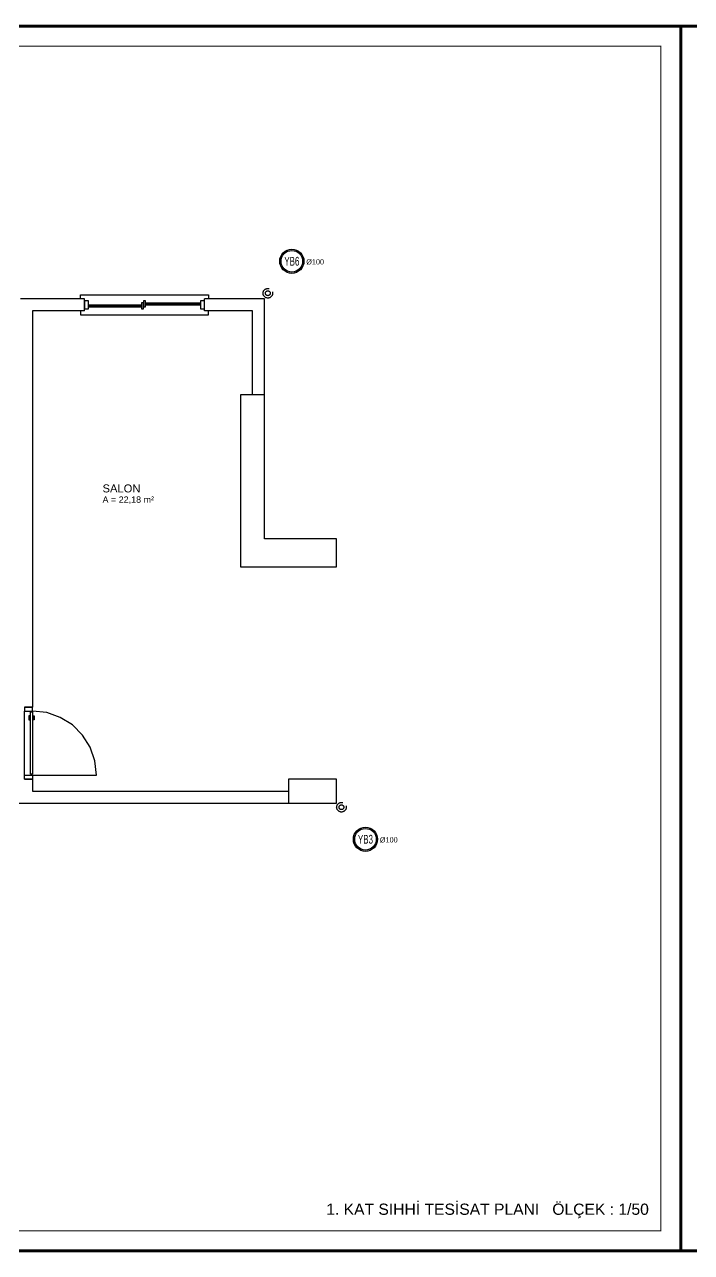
# Model space of a CAD drawing. Header units: centimetres. Extents: x -3952 to 22702, y 13298 to 16732.
# Drawn here: x 9380 to 10213, y 15028 to 16562 of the extents above; entities that cross this region are included whole.
import ezdxf
from ezdxf.enums import TextEntityAlignment as Align

# ---------------------------------------------------------------- set-up
doc = ezdxf.new("R2010")
doc.units = ezdxf.units.CM
doc.linetypes.add('YAGMUR HATTI', pattern=[36, 30, -6])
for name, color, linetype in [('MIMARI', 8, 'Continuous'), ('MIMARI-KOLON', 8, 'Continuous'), ('MIMARI-YAZI', 8, 'Continuous'), ('MTY-PAFTA', 7, 'Continuous'), ('MTY-PISSU-KOLONNO', 211, 'Continuous'), ('MTY-YAGMUR-BORUSU', 3, 'YAGMUR HATTI'), ('MTY-YAGMUR-BORUSU-CAP', 3, 'Continuous'), ('MTY-YAGMURSU-KOLON NO', 7, 'Continuous')]:
    doc.layers.add(name, color=color, linetype=linetype)
doc.layers.add('ROTAS-PAFTA-SINIRI', color=8, linetype='Continuous', plot=False)
doc.styles.add('ANOTATIVO', font='arial.ttf')
doc.styles.add('ROTAS', font='arial.ttf')

# ---------------------------------------------------------------- blocks, each defined once
blk = doc.blocks.new('ROTAS_PAFTA')
blk.add_lwpolyline([(0, 0), (1, 0), (1, 1), (0, 1)], close=True)
blk = doc.blocks.new('MTY-KOLON NO YAGMUR')
at = {"layer": 'MTY-YAGMURSU-KOLON NO', "linetype": 'Continuous', "ltscale": 100}
blk.add_circle((0, 0), 27.5, dxfattribs=at)
at = {"layer": 'MTY-YAGMURSU-KOLON NO', "color": 7, "linetype": 'Continuous', "ltscale": 100}
blk.add_circle((0, 0), 24.5, dxfattribs=at)
at = {"style": 'ANOTATIVO', "width": 0.65}
blk.add_attdef('K', text='', height=20, dxfattribs=at).set_placement((0, 0), align=Align.MIDDLE_CENTER)

msp = doc.modelspace()

# ---------------------------------------------------------------- linework, layer by layer
at = {"layer": 'MIMARI'}
for p, q in [((9454.7, 16219.4), (9374.7, 16219.4)), ((9454.7, 16204.4), (9454.7, 16219.4)), ((9531, 16214.4), (9599.7, 16214.4)), ((9679.7, 16219.4), (9604.7, 16219.4)), ((9604.7, 16204.4), (9604.7, 16219.4)), ((9679.7, 16099.4), (9679.7, 16219.4)), ((9389.7, 16204.4), (9389.7, 15709.4)), ((9454.7, 16204.4), (9389.7, 16204.4)), ((9459.7, 16211.9), (9526, 16211.9)), ((9459.7, 16210.9), (9526, 16210.9)), ((9459.7, 16210.4), (9526, 16210.4)), ((9459.7, 16209.4), (9526, 16209.4)), ((9531, 16213.4), (9599.7, 16213.4)), ((9531, 16212.9), (9599.7, 16212.9)), ((9531, 16211.9), (9599.7, 16211.9)), ((9664.7, 16204.4), (9604.7, 16204.4)), ((9664.7, 16099.4), (9664.7, 16204.4)), ((9379.7, 15709.4), (9389.7, 15709.4)), ((9379.7, 15624.4), (9379.7, 15704.4)), ((9379.7, 15619.4), (9389.7, 15619.4)), ((9389.7, 15624.4), (9469.7, 15624.4)), ((9389.7, 15619.4), (9389.7, 15604.4)), ((9389.7, 15604.4), (9709.7, 15604.4)), ((9134.7, 15589.4), (9709.7, 15589.4))]:
    msp.add_line(p, q, dxfattribs=at)
for points in [[(9449.7, 16219.4), (9449.7, 16224.4), (9609.7, 16224.4), (9609.7, 16219.4)], [(9454.7, 16216.9), (9454.7, 16206.9), (9459.7, 16206.9), (9459.7, 16216.9), (9454.7, 16216.9)], [(9526, 16214.4), (9526, 16206.9), (9528.5, 16206.9), (9528.5, 16214.4), (9526, 16214.4)], [(9528.5, 16216.9), (9528.5, 16209.4), (9531, 16209.4), (9531, 16216.9), (9528.5, 16216.9)], [(9599.7, 16216.9), (9599.7, 16206.9), (9604.7, 16206.9), (9604.7, 16216.9), (9599.7, 16216.9)], [(9449.7, 16204.4), (9449.7, 16199.4), (9609.7, 16199.4), (9609.7, 16204.4)], [(9389.7, 15709.4), (9379.7, 15709.4), (9379.7, 15704.4), (9389.7, 15704.4), (9389.7, 15709.4)], [(9385.2, 15693.2), (9386.2, 15693.2), (9386.2, 15698.2), (9385.2, 15698.2), (9385.2, 15693.2)], [(9387.2, 15625.7), (9387.2, 15703.2), (9389.7, 15703.2), (9389.7, 15625.7), (9387.2, 15625.7)], [(9469.7, 15624.4), (9467.7, 15642.2), (9461.8, 15659.1), (9452.3, 15674.3), (9439.6, 15687), (9424.4, 15696.5), (9407.5, 15702.4), (9389.7, 15704.4)], [(9391.7, 15693.2), (9390.7, 15693.2), (9390.7, 15698.2), (9391.7, 15698.2), (9391.7, 15693.2)], [(9389.7, 15619.4), (9379.7, 15619.4), (9379.7, 15624.4), (9389.7, 15624.4), (9389.7, 15619.4)]]:
    msp.add_lwpolyline(points, dxfattribs=at)
at = {"layer": 'MIMARI-KOLON'}
for points in [[(9769.7, 15919.4), (9679.7, 15919.4), (9679.7, 16099.4), (9649.7, 16099.4), (9649.7, 15884.4), (9769.7, 15884.4), (9769.7, 15919.4)], [(9709.7, 15619.4), (9709.7, 15589.4), (9769.7, 15589.4), (9769.7, 15619.4), (9709.7, 15619.4)]]:
    msp.add_lwpolyline(points, dxfattribs=at)
at = {"layer": 'MTY-PAFTA'}
for points, const_width in [([(6800, 15030), (10200, 15030), (10200, 16560), (6800, 16560)], 4), ([(10200, 15030), (13600, 15030), (13600, 16560), (10200, 16560)], 4), ([(6825, 15055), (10175, 15055), (10175, 16535), (6825, 16535)], 1)]:
    msp.add_lwpolyline(points, close=True, dxfattribs=dict(at, const_width=const_width))
at = {"layer": 'MTY-YAGMUR-BORUSU'}
for centre, radius in [((9683.8, 16226.3), 6), ((9683.8, 16226.3), 3), ((9775.8, 15584.2), 6), ((9775.8, 15584.2), 3)]:
    msp.add_circle(centre, radius, dxfattribs=at)

# ---------------------------------------------------------------- block references
at = {"layer": 'MTY-PISSU-KOLONNO'}
ref = msp.add_blockref('MTY-KOLON NO YAGMUR', (9713.8, 16266.3), dxfattribs=dict(at, xscale=0.55, yscale=0.55))
ref.add_attrib('K', 'YB6', dxfattribs={"height": 11, "style": 'ANOTATIVO', "width": 0.65}).set_placement((9713.8, 16266.3), align=Align.MIDDLE_CENTER)
ref = msp.add_blockref('MTY-KOLON NO YAGMUR', (9805.8, 15544.2), dxfattribs=dict(at, xscale=0.55, yscale=0.55))
ref.add_attrib('K', 'YB3', dxfattribs={"height": 11, "style": 'ANOTATIVO', "width": 0.65}).set_placement((9805.8, 15544.2), align=Align.MIDDLE_CENTER)
at = {"layer": 'ROTAS-PAFTA-SINIRI', "xscale": 3400, "yscale": 1530}
for p in [(6800, 15030), (10200, 15030)]:
    msp.add_blockref('ROTAS_PAFTA', p, dxfattribs=at)

# ---------------------------------------------------------------- texts
at = {"layer": 'MIMARI-YAZI', "style": 'ROTAS'}
for s, height, p in [('SALON', 10, (9477.2, 15977.5)), ('A = 22,18 m²', 8, (9477.2, 15964.5))]:
    msp.add_text(s, height=height, dxfattribs=at).set_placement(p)
at = {"layer": 'MTY-PAFTA', "style": 'ROTAS'}
msp.add_text('1. KAT SIHHİ TESİSAT PLANI   ÖLÇEK : 1/50', height=14, dxfattribs=at).set_placement((10160, 15075), align=Align.RIGHT)
at = {"layer": 'MTY-YAGMUR-BORUSU-CAP', "style": 'ROTAS'}
for p in [(9731.8, 16262.3), (9823.8, 15540.2)]:
    msp.add_text('Ø100', height=6.5, dxfattribs=at).set_placement(p)

doc.saveas('drawing.dxf')
